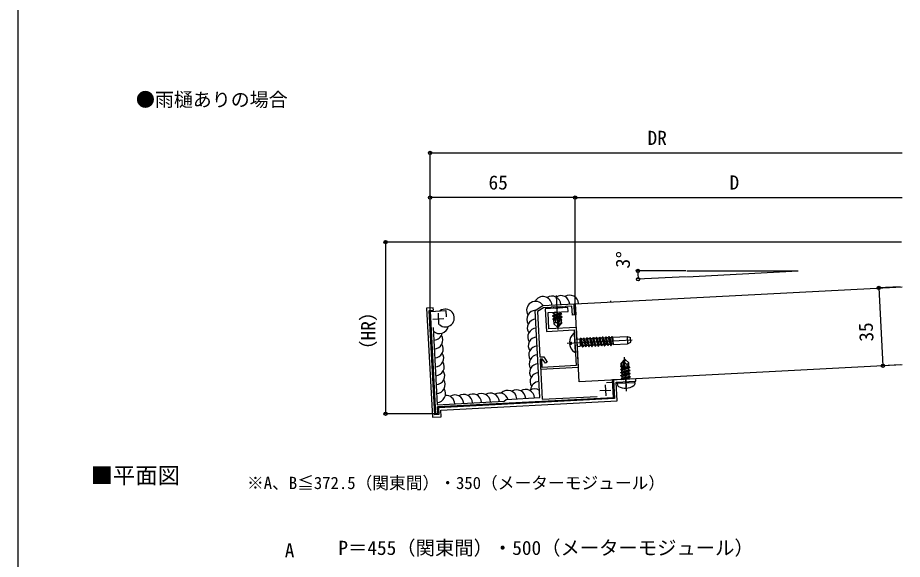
# Model space of a CAD drawing. Units: millimetres, scale not verified, with parts at other scales. Extents: x -1312 to 1312, y -1952 to 1943.
# Drawn here: x -1312 to -123, y 143 to 872 of the extents above; entities that cross this region are included whole.
import ezdxf
from ezdxf.enums import TextEntityAlignment as Align

# ---------------------------------------------------------------- set-up
doc = ezdxf.new("R2010")
doc.units = ezdxf.units.MM
doc.header["$LTSCALE"] = 10
for name, color, linetype in [('0-2_USER1', 3, 'Continuous'), ('0-3_YKK_11', 7, 'Continuous'), ('0-4_YKK_12', 2, 'Continuous'), ('0-5_YKK_13', 4, 'Continuous'), ('0-6_YKK_D', 6, 'Continuous'), ('0-7_YKK_ZWAK', 7, 'Continuous')]:
    doc.layers.add(name, color=color, linetype=linetype)
doc.styles.add('ＭＳ ゴシック', font='')
doc.styles.get('ＭＳ ゴシック').set_extended_font_data('MS Gothic')

msp = doc.modelspace()

# ---------------------------------------------------------------- linework, layer by layer
at = {"layer": '0-3_YKK_11'}
for p, q in [((-754.21, 466.1), (-739.23, 466.89)), ((-747.12, 473.99), (-746.33, 459.01)), ((-529.56, 369.73), (-514.58, 370.51)), ((-522.46, 377.61), (-521.68, 362.63))]:
    msp.add_line(p, q, dxfattribs=at)
for points in [[(-520.66, 380.71), (-512.13, 381.16), (-511.04, 360.19), (-748.01, 347.77), (-747.54, 338.78), (-750.54, 338.62), (-757.76, 476.43), (-736.79, 477.53), (-736.34, 469.01)], [(-753.61, 454.67), (-748.17, 350.76), (-657.99, 355.49), (-655.72, 358.01), (-610.18, 360.4), (-616.33, 477.77), (-606.17, 484.38), (-564.22, 486.58), (-563.44, 471.6), (-566.43, 471.44), (-567.06, 483.42), (-575.33, 482.99), (-576.13, 482.38), (-578.91, 482.24), (-579.77, 482.76), (-595.1, 481.95), (-595.9, 481.35), (-598.68, 481.2), (-599.54, 481.72), (-605.21, 481.42), (-613.25, 476.2), (-610.04, 415.08), (-604.9, 415.35), (-600.27, 408.23), (-602.79, 406.6), (-606.47, 412.26), (-609.89, 412.08), (-607.06, 358.16), (-533.11, 362.03)]]:
    msp.add_lwpolyline(points, dxfattribs=at)
msp.add_lwpolyline([(-558.25, 401.27), (-561.06, 454.9), (-597.91, 452.96), (-599.06, 474.83), (-572.09, 476.25), (-572.38, 481.64), (-585.98, 480.93), (-586.51, 480.54), (-588.16, 480.45), (-588.73, 480.78), (-602.93, 480.04), (-601.33, 449.48), (-563.88, 451.44), (-561.37, 403.51), (-606.91, 401.12), (-607.44, 411.31), (-608.39, 412.16), (-609.81, 410.58), (-609.18, 398.6)], close=True, dxfattribs=at)
at = {"layer": '0-4_YKK_12'}
msp.add_lwpolyline([(-122.72, 404.57), (-557.23, 381.8), (-562.73, 486.66), (-122.72, 509.72)], dxfattribs=at)
at = {"layer": '0-5_YKK_13'}
for p, q in [((-588.25, 497.93), (-585.85, 452.1)), ((-514.79, 489.17), (-514.87, 490.66)), ((-757.77, 476.73), (-758.97, 476.67)), ((-592.43, 482.09), (-592.07, 481.91)), ((-592.07, 481.91), (-591.41, 482.15)), ((-592.07, 481.91), (-592, 480.61)), ((-582.79, 482.5), (-588.92, 480.77)), ((-587.89, 480.13), (-586.56, 480.43)), ((-587.01, 480.02), (-587.32, 479.96)), ((-583.77, 481.04), (-581.09, 481.64)), ((-582.79, 482.6), (-582.79, 482.5)), ((-581.09, 481.64), (-582.79, 482.5)), ((-581.07, 481.34), (-581.97, 481.14)), ((-581.07, 481.34), (-581.33, 481.17)), ((-581.09, 481.64), (-581.07, 481.34)), ((-563.46, 485.3), (-563.45, 485.31)), ((-562.55, 479.43), (-562.47, 479.43)), ((-593.34, 474.69), (-590.68, 475.27)), ((-593.34, 474.69), (-592.59, 475.17)), ((-593.34, 474.69), (-593.33, 474.39)), ((-588.88, 475.37), (-593.33, 474.39)), ((-593.33, 474.39), (-591.63, 473.52)), ((-593.12, 470.49), (-580.65, 473.25)), ((-593.12, 470.49), (-591.52, 471.53)), ((-593.12, 470.49), (-593.11, 470.19)), ((-580.63, 472.95), (-593.11, 470.19)), ((-593.11, 470.19), (-591.41, 469.33)), ((-592.9, 466.3), (-584.28, 468.2)), ((-592.9, 466.3), (-591.3, 467.33)), ((-592.9, 466.3), (-592.89, 466)), ((-584.35, 467.88), (-592.89, 466)), ((-592.89, 466), (-591.19, 465.13)), ((-591.65, 465.37), (-591.36, 459.77)), ((-584.19, 475.61), (-591.63, 473.52)), ((-591.63, 473.52), (-591.52, 471.53)), ((-585.13, 464.45), (-591.59, 464.11)), ((-582.35, 474.11), (-591.52, 471.53)), ((-591.41, 469.33), (-591.3, 467.33)), ((-584.01, 469.39), (-591.3, 467.33)), ((-584.55, 467), (-591.19, 465.13)), ((-585.04, 464.84), (-586.72, 464.37)), ((-584.02, 469.36), (-586.24, 459.5)), ((-582.71, 469.68), (-585.64, 456.69)), ((-582.13, 469.92), (-582.76, 469.74)), ((-582.54, 469.25), (-582.09, 460.63)), ((-582.51, 468.59), (-580.43, 469.05)), ((-580.41, 468.75), (-582.49, 468.29)), ((-582.43, 475.71), (-582.35, 474.11)), ((-580.65, 473.25), (-582.35, 474.11)), ((-581.4, 464.65), (-582.3, 464.6)), ((-582.23, 471.91), (-582.13, 469.92)), ((-580.43, 469.05), (-582.13, 469.92)), ((-582.01, 467.72), (-581.91, 465.72)), ((-580.52, 465.02), (-581.4, 464.65)), ((-581.4, 464.65), (-581.17, 460.3)), ((-580.65, 473.25), (-580.63, 472.95)), ((-580.43, 469.05), (-580.41, 468.75)), ((-562.55, 474.94), (-562.47, 474.94)), ((-588.86, 462.1), (-591.36, 459.77)), ((-586.47, 455.37), (-591.36, 459.77)), ((-586.24, 459.5), (-586.47, 455.37)), ((-586.47, 455.37), (-585.57, 455.42)), ((-586.24, 459.5), (-586.02, 455.39)), ((-582.09, 460.63), (-585.64, 456.69)), ((-585.64, 456.69), (-585.57, 455.42)), ((-585.57, 455.42), (-581.17, 460.3)), ((-581.17, 460.3), (-582.09, 460.63)), ((-562.35, 422.16), (-563.6, 445.98)), ((-555.47, 440.47), (-556.25, 438.93)), ((-555.47, 440.47), (-555.17, 440.49)), ((-555.47, 440.47), (-552.76, 428.6)), ((-555.17, 440.49), (-554.22, 439.03)), ((-555.17, 440.49), (-552.46, 428.61)), ((-551.24, 440.69), (-552.03, 439.15)), ((-551.24, 440.69), (-550.94, 440.71)), ((-551.24, 440.69), (-548.54, 428.82)), ((-550.94, 440.71), (-550, 439.25)), ((-550.94, 440.71), (-548.24, 428.83)), ((-547.02, 440.91), (-547.8, 439.37)), ((-547.02, 440.91), (-546.72, 440.93)), ((-547.02, 440.91), (-544.31, 429.04)), ((-546.72, 440.93), (-545.77, 439.48)), ((-546.72, 440.93), (-544.01, 429.05)), ((-542.79, 441.13), (-543.58, 439.59)), ((-542.79, 441.13), (-542.49, 441.15)), ((-542.79, 441.13), (-540.09, 429.26)), ((-542.49, 441.15), (-541.55, 439.7)), ((-542.49, 441.15), (-539.79, 429.28)), ((-538.57, 441.36), (-539.35, 439.81)), ((-538.57, 441.36), (-538.27, 441.37)), ((-538.57, 441.36), (-535.87, 429.48)), ((-538.27, 441.37), (-537.33, 439.92)), ((-538.27, 441.37), (-535.57, 429.5)), ((-534.34, 441.58), (-535.13, 440.03)), ((-534.34, 441.58), (-534.04, 441.59)), ((-534.34, 441.58), (-531.64, 429.7)), ((-534.04, 441.59), (-533.1, 440.14)), ((-534.04, 441.59), (-531.34, 429.72)), ((-530.91, 440.26), (-533.1, 440.14)), ((-530.12, 441.8), (-530.91, 440.26)), ((-530.91, 440.26), (-528.36, 431.38)), ((-530.12, 441.8), (-529.82, 441.81)), ((-530.12, 441.8), (-527.42, 429.92)), ((-529.82, 441.81), (-528.88, 440.36)), ((-529.82, 441.81), (-527.12, 429.94)), ((-526.68, 440.48), (-528.88, 440.36)), ((-526.33, 431.48), (-528.88, 440.36)), ((-525.9, 442.02), (-526.68, 440.48)), ((-526.68, 440.48), (-524.14, 431.6)), ((-525.9, 442.02), (-525.6, 442.04)), ((-525.9, 442.02), (-523.19, 430.15)), ((-525.6, 442.04), (-524.65, 440.58)), ((-525.6, 442.04), (-522.89, 430.16)), ((-522.46, 440.7), (-524.65, 440.58)), ((-524.65, 440.58), (-522.11, 431.7)), ((-521.67, 442.24), (-522.46, 440.7)), ((-522.46, 440.7), (-519.91, 431.82)), ((-521.67, 442.24), (-521.37, 442.26)), ((-521.67, 442.24), (-518.97, 430.37)), ((-521.37, 442.26), (-520.43, 440.8)), ((-521.37, 442.26), (-518.67, 430.38)), ((-518.23, 440.92), (-520.43, 440.8)), ((-517.88, 431.93), (-520.43, 440.8)), ((-517.45, 442.46), (-518.23, 440.92)), ((-518.23, 440.92), (-515.69, 432.04)), ((-517.45, 442.46), (-517.15, 442.48)), ((-517.45, 442.46), (-514.74, 430.59)), ((-517.15, 442.48), (-516.2, 441.03)), ((-517.15, 442.48), (-514.44, 430.6)), ((-514.01, 441.14), (-516.2, 441.03)), ((-516.2, 441.03), (-513.66, 432.15)), ((-514.01, 441.14), (-515.88, 441.04)), ((-513.22, 442.68), (-514.01, 441.14)), ((-514.01, 441.14), (-511.87, 433.68)), ((-513.22, 442.68), (-512.92, 442.7)), ((-513.22, 442.68), (-512.08, 437.66)), ((-512.92, 442.7), (-512.17, 439.39)), ((-512.92, 442.7), (-512.29, 441.73)), ((-512.29, 441.73), (-511.78, 431.95)), ((-512.28, 441.53), (-492.82, 442.55)), ((-492.82, 442.55), (-488.24, 441.15)), ((-487.91, 434.84), (-488.24, 441.15)), ((-573.46, 433.52), (-486.09, 438.1)), ((-570.48, 434.95), (-567.83, 435.09)), ((-559.72, 429.37), (-555.81, 429.58)), ((-556.25, 438.93), (-556.3, 438.92)), ((-556.25, 438.93), (-553.71, 430.05)), ((-553.71, 430.05), (-555.83, 429.94)), ((-552.03, 439.15), (-554.22, 439.03)), ((-551.68, 430.15), (-554.22, 439.03)), ((-553.71, 430.05), (-552.76, 428.6)), ((-552.76, 428.6), (-552.46, 428.61)), ((-552.03, 439.15), (-549.48, 430.27)), ((-547.8, 439.37), (-550, 439.25)), ((-550, 439.25), (-547.45, 430.38)), ((-549.48, 430.27), (-548.54, 428.82)), ((-548.54, 428.82), (-548.24, 428.83)), ((-547.45, 430.38), (-548.24, 428.83)), ((-547.8, 439.37), (-545.26, 430.49)), ((-545.26, 430.49), (-547.45, 430.38)), ((-543.58, 439.59), (-545.77, 439.48)), ((-543.23, 430.6), (-545.77, 439.48)), ((-545.26, 430.49), (-544.31, 429.04)), ((-544.31, 429.04), (-544.01, 429.05)), ((-543.58, 439.59), (-541.03, 430.71)), ((-539.35, 439.81), (-541.55, 439.7)), ((-541.55, 439.7), (-539, 430.82)), ((-541.03, 430.71), (-540.09, 429.26)), ((-540.09, 429.26), (-539.79, 429.28)), ((-539, 430.82), (-539.79, 429.28)), ((-539.35, 439.81), (-536.81, 430.93)), ((-536.81, 430.93), (-539, 430.82)), ((-535.13, 440.03), (-537.33, 439.92)), ((-534.78, 431.04), (-537.33, 439.92)), ((-536.81, 430.93), (-535.87, 429.48)), ((-535.87, 429.48), (-535.57, 429.5)), ((-534.78, 431.04), (-535.57, 429.5)), ((-535.13, 440.03), (-532.58, 431.15)), ((-532.58, 431.15), (-534.78, 431.04)), ((-534.75, 440.05), (-532.2, 431.18)), ((-533.1, 440.14), (-530.56, 431.26)), ((-532.58, 431.15), (-531.64, 429.7)), ((-531.64, 429.7), (-531.34, 429.72)), ((-530.56, 431.26), (-531.34, 429.72)), ((-528.36, 431.38), (-530.56, 431.26)), ((-528.36, 431.38), (-527.42, 429.92)), ((-527.42, 429.92), (-527.12, 429.94)), ((-524.14, 431.6), (-523.19, 430.15)), ((-523.19, 430.15), (-522.89, 430.16)), ((-522.11, 431.7), (-522.89, 430.16)), ((-519.91, 431.82), (-522.11, 431.7)), ((-519.91, 431.82), (-518.97, 430.37)), ((-518.97, 430.37), (-518.67, 430.38)), ((-515.69, 432.04), (-514.74, 430.59)), ((-514.74, 430.59), (-514.44, 430.6)), ((-513.66, 432.15), (-514.44, 430.6)), ((-511.8, 432.24), (-513.66, 432.15)), ((-511.8, 432.24), (-513.33, 432.16)), ((-511.78, 431.95), (-492.32, 432.97)), ((-496.46, 411.72), (-500.86, 406.83)), ((-500.64, 402.49), (-500.86, 406.83)), ((-500.86, 406.83), (-499.94, 406.51)), ((-499.94, 406.51), (-496.4, 410.45)), ((-499.49, 397.89), (-499.94, 406.51)), ((-499.32, 397.45), (-496.4, 410.45)), ((-498.02, 397.78), (-495.8, 407.64)), ((-495.56, 411.77), (-496.46, 411.72)), ((-496.4, 410.45), (-496.46, 411.72)), ((-493.78, 369.2), (-496.19, 415.04)), ((-495.8, 407.64), (-496.01, 411.74)), ((-495.8, 407.64), (-495.56, 411.77)), ((-495.56, 411.77), (-490.68, 407.37)), ((-493.17, 405.04), (-490.68, 407.37)), ((-490.38, 401.77), (-490.68, 407.37)), ((-501.62, 398.38), (-499.54, 398.84)), ((-501.61, 398.08), (-501.62, 398.38)), ((-499.53, 398.54), (-501.61, 398.08)), ((-501.61, 398.08), (-499.91, 397.22)), ((-501.52, 402.12), (-500.64, 402.49)), ((-501.4, 394.19), (-488.93, 396.95)), ((-501.39, 393.89), (-501.4, 394.19)), ((-488.91, 396.65), (-501.39, 393.89)), ((-501.39, 393.89), (-499.69, 393.02)), ((-501.18, 389.99), (-488.71, 392.75)), ((-500.64, 402.49), (-499.74, 402.54)), ((-500.02, 399.42), (-500.13, 401.41)), ((-499.91, 397.22), (-499.27, 397.4)), ((-499.8, 395.23), (-499.91, 397.22)), ((-499.69, 393.02), (-490.51, 395.61)), ((-499.58, 391.03), (-499.69, 393.02)), ((-498.03, 397.75), (-490.73, 399.8)), ((-489.13, 400.84), (-497.76, 398.93)), ((-497.69, 399.25), (-489.15, 401.14)), ((-497.49, 400.14), (-490.85, 402)), ((-497, 402.29), (-495.31, 402.77)), ((-496.91, 402.69), (-490.45, 403.02)), ((-489.15, 401.14), (-490.85, 402)), ((-489.13, 400.84), (-490.73, 399.8)), ((-490.63, 397.81), (-490.73, 399.8)), ((-488.93, 396.95), (-490.63, 397.81)), ((-488.91, 396.65), (-490.51, 395.61)), ((-490.41, 393.62), (-490.51, 395.61)), ((-488.71, 392.75), (-490.41, 393.62)), ((-489.13, 400.84), (-489.15, 401.14)), ((-488.91, 396.65), (-488.93, 396.95)), ((-488.69, 392.45), (-488.71, 392.75)), ((-510.19, 384.26), (-512.29, 384.15)), ((-506.35, 379.66), (-506.16, 381.17)), ((-506.35, 379.66), (-482.38, 380.92)), ((-506.16, 381.17), (-482.72, 382.4)), ((-501.17, 389.69), (-501.18, 389.99)), ((-488.69, 392.45), (-501.17, 389.69)), ((-501.17, 389.69), (-499.47, 388.83)), ((-500.96, 385.8), (-488.49, 388.56)), ((-500.96, 385.8), (-499.36, 386.84)), ((-500.95, 385.5), (-500.96, 385.8)), ((-488.47, 388.26), (-500.95, 385.5)), ((-500.95, 385.5), (-499.61, 384.82)), ((-499.47, 388.83), (-490.29, 391.41)), ((-499.36, 386.84), (-499.47, 388.83)), ((-499.36, 386.84), (-490.19, 389.42)), ((-498.36, 384.88), (-490.07, 387.22)), ((-494.99, 392.27), (-494.05, 374.3)), ((-488.69, 392.45), (-490.29, 391.41)), ((-490.19, 389.42), (-490.29, 391.41)), ((-488.49, 388.56), (-490.19, 389.42)), ((-488.47, 388.26), (-490.07, 387.22)), ((-489.97, 385.32), (-490.07, 387.22)), ((-488.47, 388.26), (-488.49, 388.56)), ((-482.38, 380.92), (-482.72, 382.4)), ((-482.38, 380.92), (-482.68, 378.49)), ((-506.35, 379.66), (-505.8, 377.28))]:
    msp.add_line(p, q, dxfattribs=at)
for points in [[(-743.28, 343.51), (-506.31, 355.93), (-507.63, 381.09), (-480.96, 382.49), (-481.13, 385.79), (-511.09, 384.22), (-509.77, 359.05), (-746.75, 346.63), (-746.28, 337.65), (-751.67, 337.36), (-759.02, 477.57), (-753.33, 477.87), (-753.5, 481.16), (-762.49, 480.69), (-754.79, 333.89), (-742.81, 334.52)], [(-564.22, 486.58), (-562.73, 486.66), (-561.94, 471.68), (-563.44, 471.6)]]:
    msp.add_lwpolyline(points, close=True, dxfattribs=at)
for points in [[(-757.77, 476.73), (-750.54, 338.62), (-747.54, 338.78), (-748.01, 347.77), (-511.04, 360.19), (-512.29, 384.15)], [(-580.63, 472.95), (-582.23, 471.91), (-591.41, 469.33)], [(-586.24, 459.5), (-588.86, 462.1), (-589.19, 464.24)], [(-580.41, 468.75), (-582.01, 467.72), (-582.45, 467.59)], [(-580.52, 465.02), (-581.91, 465.72), (-582.35, 465.6)], [(-492.82, 442.55), (-492.32, 432.97), (-487.91, 434.84)], [(-570.35, 432.41), (-567.7, 432.54), (-567.83, 435.09)], [(-560.23, 439.08), (-556.32, 439.28), (-555.81, 429.58)], [(-549.48, 430.27), (-551.68, 430.15), (-552.46, 428.61)], [(-541.03, 430.71), (-543.23, 430.6), (-544.01, 429.05)], [(-524.14, 431.6), (-526.33, 431.48), (-527.12, 429.94)], [(-515.69, 432.04), (-517.88, 431.93), (-518.67, 430.38)], [(-495.8, 407.64), (-493.17, 405.04), (-492.85, 402.9)], [(-501.62, 398.38), (-500.02, 399.42), (-499.58, 399.55)], [(-501.52, 402.12), (-500.13, 401.41), (-499.68, 401.54)], [(-501.4, 394.19), (-499.8, 395.23), (-490.63, 397.81)], [(-501.18, 389.99), (-499.58, 391.03), (-490.41, 393.62)]]:
    msp.add_lwpolyline(points, dxfattribs=at)
for centre, radius, start, end in [((-616.07, 477.91), 12, 32.6429, 211.69541), ((-605.96, 484.39), 12, 3, 152.6429), ((-593.98, 485.02), 12, 3, 123.00392), ((-582, 485.64), 12, 3, 123), ((-570.01, 486.27), 12, 3.00889, 123), ((-737.29, 467.55), 12, 228, 127.08076), ((-615.71, 465.92), 12, 91.69541, 213), ((-615.08, 453.94), 12, 93, 213), ((-583.29, 469.21), 0.745, 3, 168.52934), ((-745.32, 458.63), 12, 228, 348), ((-614.46, 441.95), 12, 93, 213), ((-753.35, 449.72), 12, 273, 348), ((-752.73, 437.73), 12, 273, 33), ((-613.83, 429.97), 12, 93, 213), ((-554.59, 434.51), 15.9, 130.71409, 178.40059), ((-564.42, 445.94), 0.823, 3, 130.71409), ((-752.1, 425.75), 12, 273, 33), ((-613.2, 417.99), 12, 93, 213), ((-554.59, 434.51), 15.9, 187.59941, 235.28591), ((-751.47, 413.77), 12, 273, 33), ((-612.57, 406), 12, 93, 213), ((-563.17, 422.12), 0.823, 235.28591, 3), ((-750.84, 401.78), 12, 273, 33), ((-611.94, 394.02), 12, 93, 213), ((-750.21, 389.8), 12, 273, 33), ((-611.32, 382.03), 12, 93, 213), ((-498.75, 397.93), 0.745, 183, 348.52934), ((-749.59, 377.82), 12, 273, 33), ((-610.69, 370.05), 12, 93, 176.66804), ((-748.96, 365.83), 12, 273, 33), ((-653.23, 358.14), 12, 3, 137.61579), ((-641.25, 358.77), 12, 3, 123), ((-629.27, 359.4), 12, 3, 123), ((-617.28, 360.03), 12, 56.66804, 123), ((-503.17, 377.89), 2.7, 193, 240.94412), ((-495.01, 392.57), 19.5, 240.94412, 305.05588), ((-485.36, 378.82), 2.7, 305.05588, 353), ((-736.59, 351.37), 12, 3, 93), ((-724.6, 352), 12, 3, 123), ((-712.62, 352.63), 12, 3, 123), ((-700.64, 353.25), 12, 3, 123), ((-688.65, 353.88), 12, 3, 123), ((-676.67, 354.51), 12, 3, 123), ((-664.67, 354.51), 12, 17.61579, 120)]:
    msp.add_arc(centre, radius, start, end, dxfattribs=at)
at = {"layer": '0-6_YKK_D'}
for p, q in [((-757.76, 507.43), (-757.76, 690.72)), ((-757.76, 689.72), (-122.72, 689.72)), ((-757.77, 477.73), (-757.77, 630.72)), ((-562.73, 487.66), (-562.73, 630.72)), ((-562.73, 487.66), (-562.73, 630.72)), ((-562.73, 629.72), (-757.77, 629.72)), ((-562.73, 629.72), (-122.72, 629.72)), ((-123.72, 569.72), (-818.76, 569.72)), ((-817.76, 569.72), (-817.76, 338.62)), ((-413.73, 530.95), (-479.37, 530.95)), ((-412.73, 530.95), (-262.73, 530.95)), ((-412.52, 523.09), (-262.73, 530.95)), ((-413.52, 523.04), (-479.07, 519.61)), ((-125.41, 509.57), (-155.37, 508.01)), ((-154.37, 508.06), (-148.88, 403.2)), ((-125.41, 404.43), (-149.88, 403.15)), ((-751.54, 338.62), (-818.76, 338.62))]:
    msp.add_line(p, q, dxfattribs=at)
for centre in [(-757.76, 689.72), (-757.77, 629.72), (-562.73, 629.72), (-562.73, 629.72), (-817.76, 569.72), (-478.37, 530.95), (-478.07, 519.66), (-154.37, 508.06), (-148.88, 403.2), (-817.76, 338.62)]:
    msp.add_circle(centre, 2.25, dxfattribs=at)
msp.add_arc((-262.73, 530.95), 215.64, 180, 183, dxfattribs=at)
at = {"layer": '0-7_YKK_ZWAK'}
msp.add_line((-1312.5, 1872.8), (-1312.5, -1952.2), dxfattribs=at)

# ---------------------------------------------------------------- texts
at = {"layer": '0-2_USER1', "style": 'ＭＳ ゴシック'}
for s, height, p in [('●雨樋ありの場合', 18.7, (-1153.48, 746.57)), ('■平面図', 21.99, (-1214.31, 238.04)), ('※A、B≦372.5（関東間）・350（メーターモジュール）', 16.5, (-1004.07, 232.34))]:
    msp.add_text(s, height=height, dxfattribs=at).set_placement(p, align=Align.BOTTOM_LEFT)
at = {"layer": '0-6_YKK_D', "style": 'ＭＳ ゴシック'}
for s, p in [('DR', (-465.35, 694.72)), ('65', (-679.23, 634.72)), ('D', (-355.06, 634.72)), ('P＝455（関東間）・500（メーターモジュール）', (-881.18, 142.87)), ('A', (-953.3, 139.47))]:
    msp.add_text(s, height=19.06, dxfattribs=at).set_placement(p, align=Align.BOTTOM_LEFT)
for s, rotation, p in [('3°', 85.217, (-483.94, 533.3)), ('（HR）', 90, (-825.86, 411.4)), ('35', 92.998, (-155.63, 436.49))]:
    msp.add_text(s, height=19.06, rotation=rotation, dxfattribs=at).set_placement(p, align=Align.BOTTOM_LEFT)

doc.saveas('drawing.dxf')
